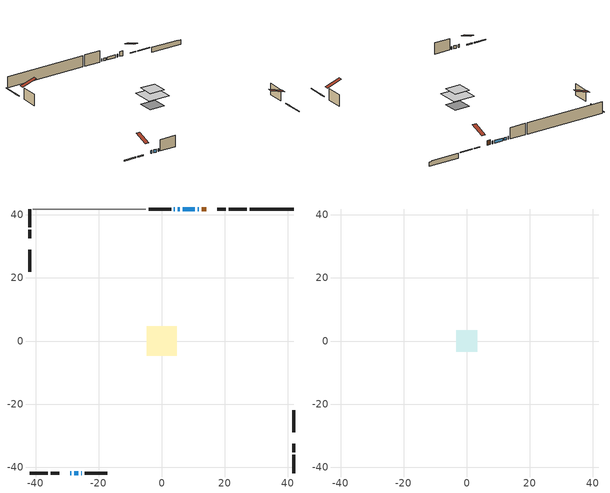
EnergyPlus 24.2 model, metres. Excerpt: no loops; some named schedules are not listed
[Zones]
conditioned space
 floor adiabatic (AdiabaticFloorConstruction): -4.74,-4.74 -4.74,4.74 4.74,4.74 4.74,-4.74 z3.05
 floor foundation (Slab1 construction): -3.35,-3.35 -3.35,3.35 3.35,3.35 3.35,-3.35 z-1.52
 wall outside (RimJoist1 construction): 26.88,41.82 21.16,41.82 / -41.82,-41.82 -36.11,-41.82 / -41.82,41.82 -41.82,36.11 / 41.82,-41.82 41.82,-36.11 z0.61:0.91
 wall outside (RimJoist2 construction): 20.23,41.82 17.6,41.82 / -35.18,-41.82 -32.55,-41.82 / -41.82,35.18 -41.82,32.55 / 41.82,-35.18 41.82,-32.55 z0.61:0.91
 wall outside (AdiabaticWallConstruction 1): 14.02,41.82 12.65,41.82 z0.61:2.64
 wall outside (AdiabaticWallConstruction): -28.97,-41.82 -28.65,-41.82 / 11.72,41.82 11.4,41.82 / 10.47,41.82 6.69,41.82 / -27.73,-41.82 -26.46,-41.82 / 5.76,41.82 5,41.82 / 4.07,41.82 3.88,41.82 / -25.53,-41.82 -25.34,-41.82 z0.61:1.83
 wall outside (Wall1 construction): 2.95,41.82 -4.13,41.82 / -24.41,-41.82 -17.32,-41.82 / -41.82,28.97 -41.82,21.89 / 41.82,-28.97 41.82,-21.89 z0.61:5.49
 wall foundation (FoundationWall1 construction): 27.8,41.82,-1.52 27.8,41.82,0.61 40.42,41.82,0.61 40.42,41.82,0.28 41.82,41.82,0.28 41.82,41.82,-1.52
 wall adiabatic (Wall3 construction): -5.06,41.82 -40.89,41.82 z0.61:5.49
 window (WindowConstruction 3): -28.97,-41.82 -28.65,-41.82 z0.61:1.83
 window (WindowConstruction 4): 11.72,41.82 11.4,41.82 z0.61:1.83
 window (WindowConstruction): 10.47,41.82 6.69,41.82 z0.61:1.83
 window (WindowConstruction 1): -27.72,-41.82 -26.46,-41.82 z0.61:1.83
 window (WindowConstruction 2): 5.76,41.82 5,41.82 z0.61:1.83
 window (WindowConstruction 5): 4.07,41.82 3.88,41.82 z0.61:1.83
 window (WindowConstruction 6): -25.53,-41.82 -25.34,-41.82 z0.61:1.83
 door (Door): 14.02,41.82 12.65,41.82 z0.61:2.64
 ceiling adiabatic (AdiabaticFloorConstruction): 4.74,-4.74 4.74,4.74 -4.74,4.74 -4.74,-4.74 z3.05
attic - vented
 floor to conditioned space (Floor1 construction Reversed): -3.35,-3.35 -3.35,3.35 3.35,3.35 3.35,-3.35 z5.49
 roof outside (Roof1 construction): 14.95,41.82,5.49 14.95,35.29,7.66 16.67,35.29,7.66 16.67,41.82,5.49; -29.9,-41.82,5.49 -29.9,-35.29,7.66 -31.62,-35.29,7.66 -31.62,-41.82,5.49; -41.82,29.9,5.49 -35.29,29.9,7.66 -35.29,31.62,7.66 -41.82,31.62,5.49; 41.82,-29.9,5.49 35.29,-29.9,7.66 35.29,-31.62,7.66 41.82,-31.62,5.49
[Building]
Building 1: Terrain=Suburbs
[Site:Location]
Toronto City Centre_ON: Latitude {deg}=43.63; Longitude {deg}=-79.39; Time Zone {hr}=-5; Elevation {m}=77; Keep Site Location Information=Yes
[Site:GroundTemperature:Shallow]
5.01852, 3.26908, 3.12898, 3.95918, 7.29196, 10.6092, 13.4851, 15.3069, 15.4617, 13.9799, 11.1774, 7.9619
[Site:WaterMainsTemperature]
Calculation Method=Schedule; Temperature Schedule=mains temperature schedule
[Material] Roughness=Rough; Thermal Absorptance=0.9
Name | Thickness {m} | Conductivity {W/m-K} | Density {kg/m3} | Specific Heat {J/kg-K} | Solar Absorptance | Visible Absorptance
asphalt or fiberglass shingles | 0.00635 | 0.162714 | 1121.4 | 1465.45 | 0.4 | 0.4
ceiling loosefill ins | 0.169333 | 0.0480833 | 16.02 | 1046.75 | 0.7 | 0.7
ceiling stud and cavity | 0.1397 | 0.120026 | 65.682 | 1177.47 | 0.7 | 0.7
concrete 4.0 in. | 0.1016 | 1.803125 | 2242.8 | 837.4 | 0.7 | 0.7
concrete 8.0 in. | 0.2032 | 1.803125 | 2242.8 | 837.4 | 0.7 | 0.7
door material | 0.04445 | 0.053851 | 512.64 | 1214.23 | 0.7 | 0.7
exterior vertical ins | 0.0454343 | 0.029427 | 32.04 | 1214.23 | 0.7 | 0.7
floor covering | 0.0127 | 0.0433444 | 54.468 | 1339.84 | 0.6 | 0.6
floor rigid ins; wall rigid ins | 0.512978 | 0.029427 | 32.04 | 1214.23 | 0.7 | 0.7
floor stud and cavity | 0.1397 | 1.75129 | 37.0049 | 1207.88 | 0.7 | 0.7
furniture material conditioned space 1 | 0.1524 | 0.115458 | 640.8 | 1214.23 | 0.6 | 0.6
gypsum board | 0.0127 | 0.160291 | 801 | 837.4 | 0.6 | 0.6
gypsum board 1 | 0.0127 | 0.160291 | 801 | 837.4 | 0.7 | 0.7
osb sheathing 0.5 in. | 0.0127 | 0.115458 | 512.64 | 1214.23 | 0.7 | 0.7
osb sheathing 0.5 in. 1 | 0.0127 | 0.115458 | 512.64 | 1214.23 | 0.4 | 0.4
osb sheathing 0.75 in. | 0.01905 | 0.115458 | 512.64 | 1214.23 | 0.7 | 0.7
osb sheathing 2.0 in. | 0.0508 | 0.115458 | 512.64 | 1214.23 | 0.7 | 0.7
rim joist rigid ins | 0.051816 | 0.029427 | 32.04 | 1214.23 | 0.7 | 0.7
rim joist stud and cavity | 0.0508 | 0.0451784 | 125.044 | 1163.47 | 0.6 | 0.6
rim joist stud and cavity 1 | 0.0508 | 0.0405436 | 125.044 | 1163.47 | 0.6 | 0.6
wall stud and cavity | 0.1397 | 0.0814562 | 139.0536 | 1170.24 | 0.7 | 0.7
wall stud and cavity 1 | 0.1397 | 0.0743881 | 139.0536 | 1170.24 | 0.7 | 0.7
wall stud and cavity 2 | 0.0889 | 0.380278 | 52.3479 | 1209.89 | 0.7 | 0.7
wall stud and cavity 3 | 0.0889 | 0.391764 | 83.0341 | 1211.67 | 0.7 | 0.7
wood siding | 0.0254 | 0.102417 | 544.68 | 1172.36 | 0.4 | 0.4
wood siding 1; wood siding 2; wood siding 3 | 0.0254 | 0.102417 | 544.68 | 1172.36 | 0.7 | 0.7
[WindowMaterial:SimpleGlazingSystem]
Name | U-Factor {W/m2-K} | Solar Heat Gain Coefficient
WindowMaterial | 2.18149 | 0.59
WindowMaterial 1 | 2.37511 | 0.51
WindowMaterial 2 | 2.333658 | 0.53
WindowMaterial 3 | 6.83007 | 0.72
WindowMaterial 4 | 3.20069 | 0.32
[Construction]
AdiabaticFloorConstruction: floor stud and cavity, floor rigid ins, osb sheathing 0.75 in., floor covering
AdiabaticWallConstruction: wood siding 2, wall rigid ins, wall stud and cavity 2, gypsum board
AdiabaticWallConstruction 1: wood siding 3, wall rigid ins, wall stud and cavity 2, gypsum board
Door: door material
Floor1 construction Reversed: gypsum board, ceiling stud and cavity, ceiling loosefill ins
FoundationWall1 construction: concrete 8.0 in., gypsum board 1
furniture construction conditioned space 1: furniture material conditioned space 1
PartitionWallConstruction: gypsum board, wall stud and cavity 3, gypsum board
RimJoist1 construction: wood siding 1, osb sheathing 2.0 in., rim joist stud and cavity
RimJoist2 construction: wood siding 1, rim joist rigid ins, osb sheathing 2.0 in., rim joist stud and cavity 1
Roof1 construction: asphalt or fiberglass shingles
Slab1 construction: concrete 4.0 in.
Wall1 construction: wood siding, osb sheathing 0.5 in., wall stud and cavity, gypsum board
Wall3 construction: osb sheathing 0.5 in. 1, wall stud and cavity 1, gypsum board
WindowConstruction: WindowMaterial
WindowConstruction 1: WindowMaterial 1
WindowConstruction 2: WindowMaterial 2
WindowConstruction 3; WindowConstruction 4: WindowMaterial 3
WindowConstruction 5; WindowConstruction 6: WindowMaterial 4
[Zone] Multiplier=1; Part of Total Floor Area=Yes
Name | Volume {m3}
attic - vented | 15.894
conditioned space | 337.2
[Space]
Name | Zone | Volume {m3}
attic - vented 1 | attic - vented | 15.894
conditioned space 1 | conditioned space | 337.2
[ZoneInfiltration:EffectiveLeakageArea]
infil attic - vented 1: Zone or Space=attic - vented 1; Schedule=Always On Discrete; Effective Air Leakage Area {cm2}=1893.47; Stack Coefficient=0.0001514; Wind Coefficient=8.31347e-06
[ZoneMixing]
whole house fan mix: Zone or Space=attic - vented; Schedule=Always On Continuous; Design Flow Rate Calculation Method=Flow/Zone; Design Flow Rate {m3/s}=0; Source Zone or Space=conditioned space
[SurfaceProperty:ExposedFoundationPerimeter]
Slab1: Exposed Perimeter Calculation Method=TotalExposedPerimeter; Total Exposed Perimeter {m}=14.019
[InternalMass] Zone or ZoneList=conditioned space; Space or SpaceList=conditioned space 1
Name | Construction | Surface Area {m2}
furniture mass conditioned space 1 | furniture construction conditioned space 1 | 53.9603
partition wall mass | PartitionWallConstruction | 134.901
[Lights]
interior lighting: Zone or ZoneList or Space or SpaceList=conditioned space 1; Schedule=interior lighting schedule; Design Level Calculation Method=LightingLevel; Lighting Level {W}=343.2; Return Air Fraction=0; Fraction Radiant=0.6; Fraction Visible=0.2; Fraction Replaceable=1
[People]
occupants: Zone or ZoneList or Space or SpaceList=conditioned space 1; Number of People Schedule=occupants schedule; Number of People Calculation Method=People; Number of People=3; Fraction Radiant=0.314171; Sensible Heat Fraction=0.56303; Activity Level Schedule=occupants activity schedule; Carbon Dioxide Generation Rate {m3/s-W}=0; Enable ASHRAE 55 Comfort Warnings=No; Mean Radiant Temperature Calculation Type=EnclosureAveraged
[ElectricEquipment] Zone or ZoneList or Space or SpaceList=conditioned space 1; Design Level Calculation Method=EquipmentLevel
Name | Schedule | Design Level {W} | Fraction Latent | Fraction Radiant | Fraction Lost
clothes dryer | clothes dryer schedule | 140.772 | 0.015 | 0.081 | 0.85
clothes washer | clothes washer schedule | 32.1985 | 0.03 | 0.162 | 0.7
cooking range | cooking range schedule | 208.969 | 0.08 | 0.432 | 0.2
dishwasher | dishwasher schedule | 66.8632 | 0.3 | 0.18 | 0.4
fridge | fridge schedule | 72.9452 | 0 | 0.6 | 0
mech vent bath fan 0 | mech vent bath fan 0 schedule | 50.2 | 0 | 0 | 1
mech vent house fan | mech vent house fan schedule | 0 | 0 | 0 | 1
mech vent house fan cfis | mech vent house fan cfis schedule | 0 | 0 | 0 | 0
mech vent range fan 0 | mech vent range fan 0 schedule | 57 | 0 | 0 | 1
misc plug loads | misc plug loads schedule | 494.7 | 0.045 | 0.513 | 0.1
whole house fan | Always On Discrete | 0 | 0 | 0 | 1
[OtherEquipment] Zone or ZoneList or Space or SpaceList=conditioned space 1; Design Level Calculation Method=EquipmentLevel
Name | Fuel Type | Schedule | Design Level {W} | Fraction Latent | Fraction Radiant | Fraction Lost
clothes dryer 1 | Electricity | clothes dryer schedule | 0 | 0.015 | 0.081 | 0.85
cooking range 1 | Electricity | cooking range schedule | 0 | 0.08 | 0.432 | 0.2
general water use latent | None | general water use schedule | 59.3978 | 1 | 0 | 0
general water use sensible | None | general water use schedule | -58.539 | 0 | 0.6 | 0
mech vent house fan latent load | None | Always On Discrete | 0 | 1 | 0 | 0
mech vent house fan sensible load | None | Always On Discrete | 0 | 0 | 0 | 0
water heater energy adjustment1 | NaturalGas | Always On Discrete | 0.01 | 0 | 0 | 1
[ZoneInfiltration:DesignFlowRate] Zone or ZoneList or Space or SpaceList=conditioned space 1; Schedule=Always On Discrete; Design Flow Rate Calculation Method=Flow/Zone; Design Flow Rate {m3/s}=0
infil flow; natural vent flow; whole house fan flow
[AvailabilityManager:Scheduled]
central ac and furnace airloop Availability Manager: Schedule=Always On Discrete
[Foundation:Kiva]
Foundation Kiva 1: Initial Indoor Air Temperature {C}=18; Wall Height Above Grade {m}=0.609996; Wall Depth Below Slab {m}=0.2032; Custom Block Material Name 1=exterior vertical ins; Custom Block Depth 1 {m}=2.13; Custom Block X Position 1 {m}=0.2159; Custom Block Z Position 1 {m}=0
[Foundation:Kiva:Settings]
Soil Conductivity {W/m-K}=0.849921; Soil Density {kg/m3}=1842.3; Soil Specific Heat {J/kg-K}=418.7; Ground Solar Absorptivity=0.9; Ground Thermal Absorptivity=0.9; Ground Surface Roughness {m}=0.03; Far-Field Width {m}=40; Deep-Ground Boundary Condition=ZeroFlux; Deep-Ground Depth {m}=40; Minimum Cell Dimension {m}=0.2; Maximum Cell Growth Coefficient=3; Simulation Timestep=Timestep
[Exterior:Lights]
exterior lighting: Schedule=exterior lighting schedule; Design Level {W}=75.6
[EnergyManagementSystem:GlobalVariable]
central_ac_and_furnace_airloop_Fan_RTF
infil_program_Qfan
infil_program_Qinf
natural_vent_program_Qnv
natural_vent_program_Qwhf
[EnergyManagementSystem:Sensor]
Name | Output:Variable or Output:Meter Index Key | Output:Variable or Output:Meter
airflow_gain | infil flow | Infiltration Sensible Heat Gain Energy
airflow_gain_1 | natural vent flow | Infiltration Sensible Heat Gain Energy
airflow_gain_2 | whole house fan flow | Infiltration Sensible Heat Gain Energy
airflow_loss | infil flow | Infiltration Sensible Heat Loss Energy
airflow_loss_1 | natural vent flow | Infiltration Sensible Heat Loss Energy
airflow_loss_2 | whole house fan flow | Infiltration Sensible Heat Loss Energy
clg_load_cond |  | Cooling:EnergyTransfer:Zone:CONDITIONED SPACE
clg_sp_s; clg_sp_s_1 | cooling setpoint | Schedule Value
clothes_dryer_exhaust_0_sch_s | clothes dryer exhaust 0 schedule | Schedule Value
cool_season | cooling season schedule | Schedule Value
htg_load_cond |  | Heating:EnergyTransfer:Zone:CONDITIONED SPACE
htg_sp_s; htg_sp_s_1 | heating setpoint | Schedule Value
ig_ee_conv | clothes dryer | Electric Equipment Convective Heating Energy
ig_ee_conv_2 | cooking range | Electric Equipment Convective Heating Energy
ig_ee_conv_4 | fridge | Electric Equipment Convective Heating Energy
ig_ee_conv_5 | misc plug loads | Electric Equipment Convective Heating Energy
ig_ee_conv_6 | whole house fan | Electric Equipment Convective Heating Energy
ig_ee_rad | clothes dryer | Electric Equipment Radiant Heating Energy
ig_ee_rad_2 | cooking range | Electric Equipment Radiant Heating Energy
ig_ee_rad_4 | fridge | Electric Equipment Radiant Heating Energy
ig_ee_rad_5 | misc plug loads | Electric Equipment Radiant Heating Energy
ig_ee_rad_6 | whole house fan | Electric Equipment Radiant Heating Energy
ig_lgt_conv | interior lighting | Lights Convective Heating Energy
ig_lgt_rad | interior lighting | Lights Radiant Heating Energy
ig_lgt_vis | interior lighting | Lights Visible Radiation Heating Energy
ig_oe_conv | clothes dryer 1 | Other Equipment Convective Heating Energy
ig_oe_conv_1 | cooking range 1 | Other Equipment Convective Heating Energy
ig_oe_conv_2 | general water use latent | Other Equipment Convective Heating Energy
ig_oe_conv_3 | general water use sensible | Other Equipment Convective Heating Energy
ig_oe_conv_4 | water heater energy adjustment1 | Other Equipment Convective Heating Energy
ig_oe_rad | clothes dryer 1 | Other Equipment Radiant Heating Energy
ig_oe_rad_1 | cooking range 1 | Other Equipment Radiant Heating Energy
ig_oe_rad_2 | general water use latent | Other Equipment Radiant Heating Energy
ig_oe_rad_3 | general water use sensible | Other Equipment Radiant Heating Energy
ig_oe_rad_4 | water heater energy adjustment1 | Other Equipment Radiant Heating Energy
ig_ppl_conv | occupants | People Convective Heating Energy
ig_ppl_rad | occupants | People Radiant Heating Energy
im_conv | furniture mass conditioned space 1 | Surface Inside Face Convection Heat Gain Energy
im_conv_1 | partition wall mass | Surface Inside Face Convection Heat Gain Energy
im_ig | furniture mass conditioned space 1 | Surface Inside Face Internal Gains Radiation Heat Gain Energy
im_ig_1 | partition wall mass | Surface Inside Face Internal Gains Radiation Heat Gain Energy
im_lgt | furniture mass conditioned space 1 | Surface Inside Face Lights Radiation Heat Gain Energy
im_lgt_1 | partition wall mass | Surface Inside Face Lights Radiation Heat Gain Energy
im_sol | furniture mass conditioned space 1 | Surface Inside Face Solar Radiation Heat Gain Energy
im_sol_1 | partition wall mass | Surface Inside Face Solar Radiation Heat Gain Energy
im_surf | furniture mass conditioned space 1 | Surface Inside Face Net Surface Thermal Radiation Heat Gain Energy
im_surf_1 | partition wall mass | Surface Inside Face Net Surface Thermal Radiation Heat Gain Energy
mech_vent_bath_fan_0_sch_s | mech vent bath fan 0 schedule | Schedule Value
mech_vent_range_fan_0_sch_s | mech vent range fan 0 schedule | Schedule Value
mv_conv | mech vent bath fan 0 | Electric Equipment Convective Heating Energy
mv_conv_1 | mech vent house fan | Electric Equipment Convective Heating Energy
mv_conv_2 | mech vent house fan cfis | Electric Equipment Convective Heating Energy
mv_conv_3 | mech vent range fan 0 | Electric Equipment Convective Heating Energy
mv_conv_4 | mech vent house fan latent load | Other Equipment Convective Heating Energy
mv_conv_5 | mech vent house fan sensible load | Other Equipment Convective Heating Energy
mv_rad | mech vent bath fan 0 | Electric Equipment Radiant Heating Energy
mv_rad_1 | mech vent house fan | Electric Equipment Radiant Heating Energy
mv_rad_2 | mech vent house fan cfis | Electric Equipment Radiant Heating Energy
mv_rad_3 | mech vent range fan 0 | Electric Equipment Radiant Heating Energy
mv_rad_4 | mech vent house fan latent load | Other Equipment Radiant Heating Energy
mv_rad_5 | mech vent house fan sensible load | Other Equipment Radiant Heating Energy
natural_vent_s | natural vent schedule | Schedule Value
out_pb_s |  | Site Outdoor Air Barometric Pressure
out_wt_s |  | Site Outdoor Air Humidity Ratio
site_vw_s |  | Site Wind Speed
ss_back_out | Window1 | Surface Window Shortwave from Zone Back Out Window Heat Transfer Rate
ss_back_out_1 | Window2 | Surface Window Shortwave from Zone Back Out Window Heat Transfer Rate
ss_back_out_2 | Window3 | Surface Window Shortwave from Zone Back Out Window Heat Transfer Rate
ss_back_out_3 | Window5 | Surface Window Shortwave from Zone Back Out Window Heat Transfer Rate
ss_back_out_4 | Window6 | Surface Window Shortwave from Zone Back Out Window Heat Transfer Rate
ss_back_out_5 | Window8 | Surface Window Shortwave from Zone Back Out Window Heat Transfer Rate
ss_back_out_6 | Window9 | Surface Window Shortwave from Zone Back Out Window Heat Transfer Rate
ss_conv | Door1 | Surface Inside Face Convection Heat Gain Energy
ss_conv_1 | Window1 | Surface Inside Face Convection Heat Gain Energy
ss_conv_2 | Window2 | Surface Inside Face Convection Heat Gain Energy
ss_conv_3 | Window3 | Surface Inside Face Convection Heat Gain Energy
ss_conv_4 | Window5 | Surface Inside Face Convection Heat Gain Energy
ss_conv_5 | Window6 | Surface Inside Face Convection Heat Gain Energy
ss_conv_6 | Window8 | Surface Inside Face Convection Heat Gain Energy
ss_conv_7 | Window9 | Surface Inside Face Convection Heat Gain Energy
ss_ig | Door1 | Surface Inside Face Internal Gains Radiation Heat Gain Energy
ss_ig_1 | Window1 | Surface Inside Face Internal Gains Radiation Heat Gain Energy
ss_ig_2 | Window2 | Surface Inside Face Internal Gains Radiation Heat Gain Energy
ss_ig_3 | Window3 | Surface Inside Face Internal Gains Radiation Heat Gain Energy
ss_ig_4 | Window5 | Surface Inside Face Internal Gains Radiation Heat Gain Energy
ss_ig_5 | Window6 | Surface Inside Face Internal Gains Radiation Heat Gain Energy
ss_ig_6 | Window8 | Surface Inside Face Internal Gains Radiation Heat Gain Energy
ss_ig_7 | Window9 | Surface Inside Face Internal Gains Radiation Heat Gain Energy
ss_lgt | Door1 | Surface Inside Face Lights Radiation Heat Gain Energy
ss_sol | Door1 | Surface Inside Face Solar Radiation Heat Gain Energy
ss_surf | Door1 | Surface Inside Face Net Surface Thermal Radiation Heat Gain Energy
ss_surf_1 | Window1 | Surface Inside Face Net Surface Thermal Radiation Heat Gain Energy
ss_surf_2 | Window2 | Surface Inside Face Net Surface Thermal Radiation Heat Gain Energy
ss_surf_3 | Window3 | Surface Inside Face Net Surface Thermal Radiation Heat Gain Energy
ss_surf_4 | Window5 | Surface Inside Face Net Surface Thermal Radiation Heat Gain Energy
ss_surf_5 | Window6 | Surface Inside Face Net Surface Thermal Radiation Heat Gain Energy
ss_surf_6 | Window8 | Surface Inside Face Net Surface Thermal Radiation Heat Gain Energy
ss_surf_7 | Window9 | Surface Inside Face Net Surface Thermal Radiation Heat Gain Energy
ss_trans_in | Window1 | Surface Window Transmitted Solar Radiation Rate
ss_trans_in_1 | Window2 | Surface Window Transmitted Solar Radiation Rate
ss_trans_in_2 | Window3 | Surface Window Transmitted Solar Radiation Rate
ss_trans_in_3 | Window5 | Surface Window Transmitted Solar Radiation Rate
ss_trans_in_4 | Window6 | Surface Window Transmitted Solar Radiation Rate
ss_trans_in_5 | Window8 | Surface Window Transmitted Solar Radiation Rate
ss_trans_in_6 | Window9 | Surface Window Transmitted Solar Radiation Rate
ss_trans_out | Window1 | Surface Inside Face Initial Transmitted Diffuse Transmitted Out Window Solar Radiation Rate
ss_trans_out_1 | Window2 | Surface Inside Face Initial Transmitted Diffuse Transmitted Out Window Solar Radiation Rate
ss_trans_out_2 | Window3 | Surface Inside Face Initial Transmitted Diffuse Transmitted Out Window Solar Radiation Rate
ss_trans_out_3 | Window5 | Surface Inside Face Initial Transmitted Diffuse Transmitted Out Window Solar Radiation Rate
ss_trans_out_4 | Window6 | Surface Inside Face Initial Transmitted Diffuse Transmitted Out Window Solar Radiation Rate
ss_trans_out_5 | Window8 | Surface Inside Face Initial Transmitted Diffuse Transmitted Out Window Solar Radiation Rate
ss_trans_out_6 | Window9 | Surface Inside Face Initial Transmitted Diffuse Transmitted Out Window Solar Radiation Rate
s_conv | Floor1 | Surface Inside Face Convection Heat Gain Energy
s_conv_1 | FoundationWall1 | Surface Inside Face Convection Heat Gain Energy
s_conv_10 | RimJoist2:270 | Surface Inside Face Convection Heat Gain Energy
s_conv_11 | RimJoist2:90 | Surface Inside Face Convection Heat Gain Energy
s_conv_12 | Slab1 | Surface Inside Face Convection Heat Gain Energy
s_conv_13 | Wall1:0 | Surface Inside Face Convection Heat Gain Energy
s_conv_14 | Wall1:180 | Surface Inside Face Convection Heat Gain Energy
s_conv_15 | Wall1:270 | Surface Inside Face Convection Heat Gain Energy
s_conv_16 | Wall1:90 | Surface Inside Face Convection Heat Gain Energy
s_conv_17 | Wall3 | Surface Inside Face Convection Heat Gain Energy
s_conv_2 | inferred conditioned ceiling | Surface Inside Face Convection Heat Gain Energy
s_conv_3 | inferred conditioned floor | Surface Inside Face Convection Heat Gain Energy
s_conv_4 | RimJoist1:0 | Surface Inside Face Convection Heat Gain Energy
s_conv_5 | RimJoist1:180 | Surface Inside Face Convection Heat Gain Energy
s_conv_6 | RimJoist1:270 | Surface Inside Face Convection Heat Gain Energy
s_conv_7 | RimJoist1:90 | Surface Inside Face Convection Heat Gain Energy
s_conv_8 | RimJoist2:0 | Surface Inside Face Convection Heat Gain Energy
s_conv_9 | RimJoist2:180 | Surface Inside Face Convection Heat Gain Energy
s_ig | Floor1 | Surface Inside Face Internal Gains Radiation Heat Gain Energy
s_ig_1 | FoundationWall1 | Surface Inside Face Internal Gains Radiation Heat Gain Energy
s_ig_10 | RimJoist2:270 | Surface Inside Face Internal Gains Radiation Heat Gain Energy
s_ig_11 | RimJoist2:90 | Surface Inside Face Internal Gains Radiation Heat Gain Energy
s_ig_12 | Slab1 | Surface Inside Face Internal Gains Radiation Heat Gain Energy
s_ig_13 | Wall1:0 | Surface Inside Face Internal Gains Radiation Heat Gain Energy
s_ig_14 | Wall1:180 | Surface Inside Face Internal Gains Radiation Heat Gain Energy
s_ig_15 | Wall1:270 | Surface Inside Face Internal Gains Radiation Heat Gain Energy
s_ig_16 | Wall1:90 | Surface Inside Face Internal Gains Radiation Heat Gain Energy
s_ig_17 | Wall3 | Surface Inside Face Internal Gains Radiation Heat Gain Energy
s_ig_2 | inferred conditioned ceiling | Surface Inside Face Internal Gains Radiation Heat Gain Energy
s_ig_3 | inferred conditioned floor | Surface Inside Face Internal Gains Radiation Heat Gain Energy
s_ig_4 | RimJoist1:0 | Surface Inside Face Internal Gains Radiation Heat Gain Energy
s_ig_5 | RimJoist1:180 | Surface Inside Face Internal Gains Radiation Heat Gain Energy
s_ig_6 | RimJoist1:270 | Surface Inside Face Internal Gains Radiation Heat Gain Energy
s_ig_7 | RimJoist1:90 | Surface Inside Face Internal Gains Radiation Heat Gain Energy
s_ig_8 | RimJoist2:0 | Surface Inside Face Internal Gains Radiation Heat Gain Energy
s_ig_9 | RimJoist2:180 | Surface Inside Face Internal Gains Radiation Heat Gain Energy
s_lgt | Floor1 | Surface Inside Face Lights Radiation Heat Gain Energy
s_lgt_1 | FoundationWall1 | Surface Inside Face Lights Radiation Heat Gain Energy
s_lgt_10 | RimJoist2:270 | Surface Inside Face Lights Radiation Heat Gain Energy
s_lgt_11 | RimJoist2:90 | Surface Inside Face Lights Radiation Heat Gain Energy
s_lgt_12 | Slab1 | Surface Inside Face Lights Radiation Heat Gain Energy
s_lgt_13 | Wall1:0 | Surface Inside Face Lights Radiation Heat Gain Energy
s_lgt_14 | Wall1:180 | Surface Inside Face Lights Radiation Heat Gain Energy
s_lgt_15 | Wall1:270 | Surface Inside Face Lights Radiation Heat Gain Energy
s_lgt_16 | Wall1:90 | Surface Inside Face Lights Radiation Heat Gain Energy
s_lgt_17 | Wall3 | Surface Inside Face Lights Radiation Heat Gain Energy
s_lgt_2 | inferred conditioned ceiling | Surface Inside Face Lights Radiation Heat Gain Energy
s_lgt_3 | inferred conditioned floor | Surface Inside Face Lights Radiation Heat Gain Energy
s_lgt_4 | RimJoist1:0 | Surface Inside Face Lights Radiation Heat Gain Energy
s_lgt_5 | RimJoist1:180 | Surface Inside Face Lights Radiation Heat Gain Energy
s_lgt_6 | RimJoist1:270 | Surface Inside Face Lights Radiation Heat Gain Energy
s_lgt_7 | RimJoist1:90 | Surface Inside Face Lights Radiation Heat Gain Energy
s_lgt_8 | RimJoist2:0 | Surface Inside Face Lights Radiation Heat Gain Energy
s_lgt_9 | RimJoist2:180 | Surface Inside Face Lights Radiation Heat Gain Energy
s_sol | Floor1 | Surface Inside Face Solar Radiation Heat Gain Energy
s_sol_1 | FoundationWall1 | Surface Inside Face Solar Radiation Heat Gain Energy
s_sol_10 | RimJoist2:270 | Surface Inside Face Solar Radiation Heat Gain Energy
s_sol_11 | RimJoist2:90 | Surface Inside Face Solar Radiation Heat Gain Energy
s_sol_12 | Slab1 | Surface Inside Face Solar Radiation Heat Gain Energy
s_sol_13 | Wall1:0 | Surface Inside Face Solar Radiation Heat Gain Energy
s_sol_14 | Wall1:180 | Surface Inside Face Solar Radiation Heat Gain Energy
s_sol_15 | Wall1:270 | Surface Inside Face Solar Radiation Heat Gain Energy
s_sol_16 | Wall1:90 | Surface Inside Face Solar Radiation Heat Gain Energy
s_sol_17 | Wall3 | Surface Inside Face Solar Radiation Heat Gain Energy
s_sol_2 | inferred conditioned ceiling | Surface Inside Face Solar Radiation Heat Gain Energy
s_sol_3 | inferred conditioned floor | Surface Inside Face Solar Radiation Heat Gain Energy
s_sol_4 | RimJoist1:0 | Surface Inside Face Solar Radiation Heat Gain Energy
s_sol_5 | RimJoist1:180 | Surface Inside Face Solar Radiation Heat Gain Energy
s_sol_6 | RimJoist1:270 | Surface Inside Face Solar Radiation Heat Gain Energy
s_sol_7 | RimJoist1:90 | Surface Inside Face Solar Radiation Heat Gain Energy
s_sol_8 | RimJoist2:0 | Surface Inside Face Solar Radiation Heat Gain Energy
s_sol_9 | RimJoist2:180 | Surface Inside Face Solar Radiation Heat Gain Energy
s_surf | Floor1 | Surface Inside Face Net Surface Thermal Radiation Heat Gain Energy
